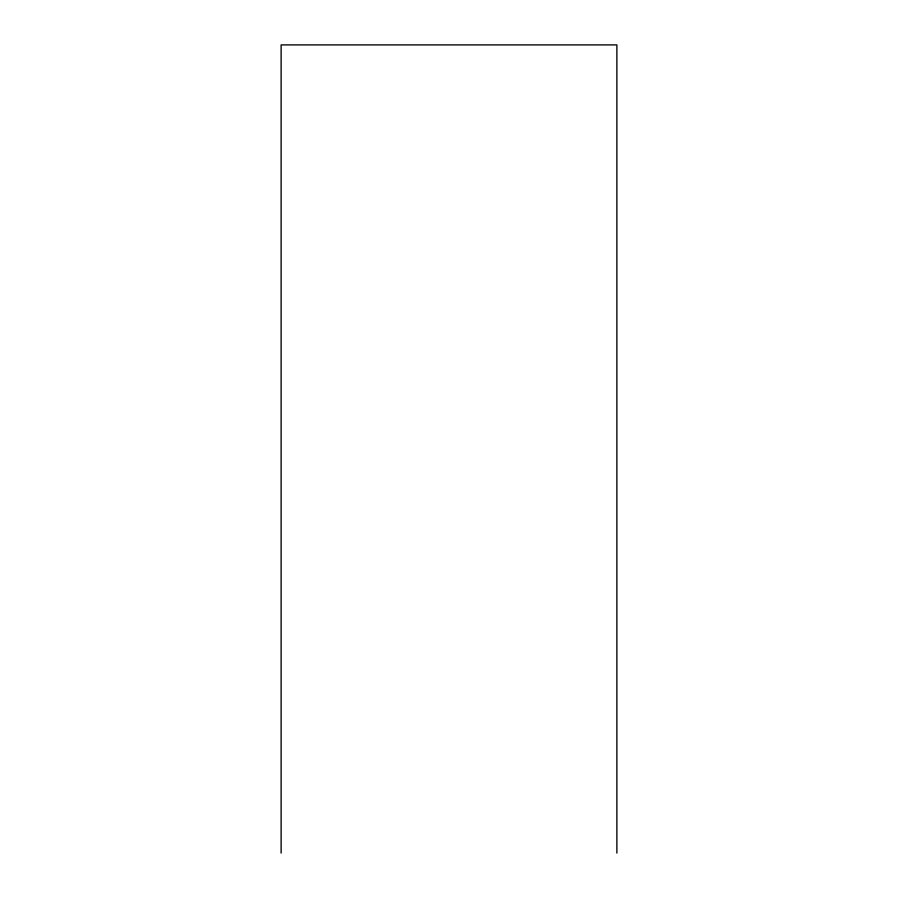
<?xml version="1.0" encoding="UTF-8"?>
<svg xmlns="http://www.w3.org/2000/svg" width="898" height="898" viewBox="0 0 898 898"><rect width="100%" height="100%" fill="white"/><g stroke="black" fill="none" stroke-linecap="round" stroke-linejoin="round"><path stroke-width="1.35" d="M616.881 853.1L616.881 44.9L281.119 44.9L281.119 853.1"/></g></svg>
